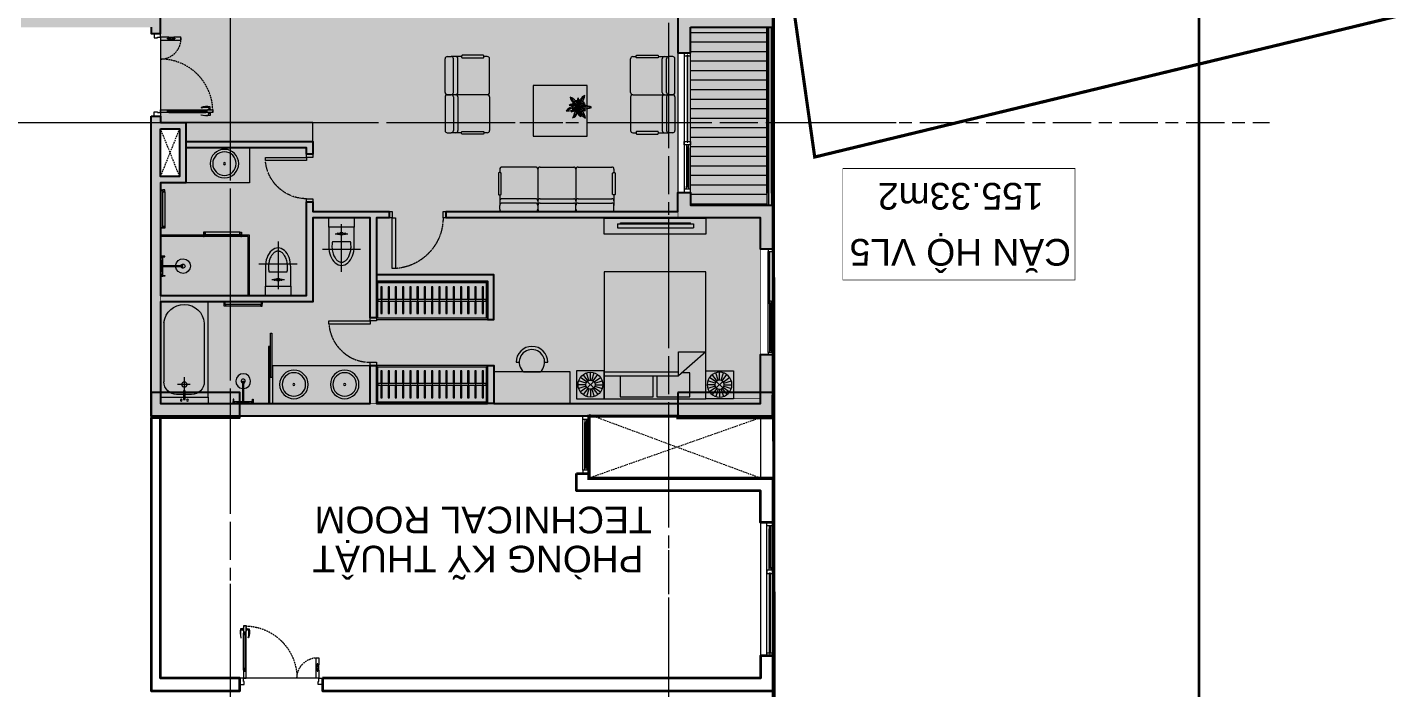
# Model space of a CAD drawing. Header units: millimetres. Extents: x -100356 to 314685, y 446 to 1273965.
# Drawn here: x 69991 to 91502, y 1116914 to 1127313 of the extents above; entities that cross this region are included whole.
import ezdxf
from ezdxf.enums import TextEntityAlignment as Align
from ezdxf.xclip import XClip

# ---------------------------------------------------------------- set-up
doc = ezdxf.new("R2010")
doc.units = ezdxf.units.MM
doc.header["$XCLIPFRAME"] = 2
for name, pattern in [('A1 - dp$0$DASHED2', [0.375, 0.25, -0.125]), ('A1 - dp$0$HIDDEN', [0.375, 0.25, -0.125]), ('CENTER', [2, 1.25, -0.25, 0.25, -0.25]), ('CENTER2', [28.575, 19.05, -3.175, 3.175, -3.175]), ('Dash', [6, 3, -3]), ('DASHED2', [0.375, 0.25, -0.125]), ('Kume - Grid Line', [10.5, 6, -1.25, 2, -1.25]), ('VL2 - tb$0$DASHED2', [0.375, 0.25, -0.125]), ('VL2 - tb$0$HIDDEN', [0.375, 0.25, -0.125]), ('VL4 - dp$0$HIDDEN', [0.375, 0.25, -0.125])]:
    doc.linetypes.add(name, pattern=pattern)
for name, color, linetype, lineweight in [('$0$TUONG 2', 2, 'Continuous', 35), ('@ color hatch', 7, 'Continuous', 13), ('A-_ANOT----_D', 7, 'Continuous', 5), ('A.Axis', 251, 'CENTER2', 13), ('A1 - dp$0$A.Door', 4, 'Continuous', 13), ('A1 - dp$0$A.HACH 250', 250, 'Continuous', 5), ('A1 - dp$0$A.Thin', 8, 'Continuous', 13), ('A1 - dp$0$CUA', 5, 'Continuous', 9), ('A1 - dp$0$FURNITURE', 8, 'Continuous', 5), ('A1 - dp$0$TUONG 2', 2, 'Continuous', 25), ('A3 - dp$0$FURNITURE', 8, 'Continuous', 5), ('A3 - dp$0$TUONG 2', 2, 'Continuous', 25), ('B1 - tb$0$A.Door', 4, 'Continuous', 13), ('B1 - tb$0$KHCUA', 3, 'Continuous', 13), ('GJ', 1, 'Continuous', 13), ('Hatch-wall', 251, 'Continuous', 5), ('KÍNH', 150, 'Continuous', 9), ('LC.HA', 250, 'Continuous', 9), ('LGI', 250, 'CENTER', 9), ('TEXT', 6, 'Continuous', 20), ('VL2 - tb$0$A.HACH 250', 250, 'Continuous', 5), ('VL2 - tb$0$CUA', 5, 'Continuous', 9), ('VL3 - tb$0$$7$FURNITURE', 8, 'Continuous', 5), ('VL4 - dp$0$A.HACH 250', 250, 'Continuous', 5), ('VL4 - dp$0$CUA', 5, 'Continuous', 9), ('VL4 - dp$0$FURNITURE', 7, 'Continuous', 5)]:
    doc.layers.add(name, color=color, linetype=linetype, lineweight=lineweight)
doc.layers.add('@area depoint', color=8, linetype='Continuous', lineweight=35, plot=False)
doc.layers.add('STR', color=7, linetype='Continuous')
doc.styles.add('B1 - tb$0$GHICHU-C', font='Font - TrueType - Arial.ttf', dxfattribs={"width": 0.7})
doc.styles.add('VnArial', font='Font - TrueType - Arial.ttf')

# ---------------------------------------------------------------- blocks, each defined once
blk = doc.blocks.new('*U188')
for points in [[(-850, 100), (-900, 100), (-900, 0), (-850, 0)], [(-50, 0), (-100, 0), (-100, -800), (-50, -800)], [(0, 100), (-50, 100), (-50, 0), (0, 0)]]:
    blk.add_lwpolyline(points, close=True)
at = {"linetype": 'VL4 - dp$0$HIDDEN'}
blk.add_arc((-50, 0), 800, 180, 270, dxfattribs=at)
blk = doc.blocks.new('*U292')
for points in [[(-700, 100), (-750, 100), (-750, 0), (-700, 0)], [(-50, 0), (-100, 0), (-100, -650), (-50, -650)], [(0, 100), (-50, 100), (-50, 0), (0, 0)]]:
    blk.add_lwpolyline(points, close=True)
at = {"linetype": 'VL2 - tb$0$HIDDEN'}
blk.add_arc((-50, 0), 650, 180, 270, dxfattribs=at)
blk = doc.blocks.new('*U213')
for points in [[(0, 100), (50, 100), (50, 0), (0, 0)], [(50, 0), (100, 0), (100, -650), (50, -650)], [(700, 100), (750, 100), (750, 0), (700, 0)]]:
    blk.add_lwpolyline(points, close=True)
at = {"linetype": 'VL2 - tb$0$HIDDEN'}
blk.add_arc((50, 0), 650, 270, 0, dxfattribs=at)
blk = doc.blocks.new('tam nam1500 plus 100')
for p, q in [((-1276, 322), (-343, 322)), ((-299, -92), (-299, 109)), ((-143, 13), (-143, 122)), ((-199, 0), (-415, 0)), ((-143, -113), (-143, -13)), ((-1268, -313), (-343, -313))]:
    blk.add_line(p, q)
for points in [[(-100, -13), (-100, -375), (-1600, -375), (-1600, 375), (-100, 375), (-100, 13)], [(-100, -13), (-100, -375), (0, -375), (0, 375), (-100, 375), (-100, 13)]]:
    blk.add_lwpolyline(points)
blk.add_lwpolyline([(-199, 13), (-61, 13), (-61, -13), (-199, -13)], close=True)
for centre, radius in [((-299, 0), 41.7), ((-54, 49), 14.5), ((-54, -49), 14.5)]:
    blk.add_circle(centre, radius)
for centre, radius, start, end in [((-1241, 5), 319, 96.2649, 265.2417), ((-343, 122), 200, 0, 90), ((-343, -113), 200, 270, 0)]:
    blk.add_arc(centre, radius, start, end)
blk = doc.blocks.new('A1 - dp$0$A$C588A0D6B')
for p, q in [((-122, -38), (123, -38)), ((-122, -59), (-122, -38)), ((123, -59), (-122, -59)), ((-11, -64), (-11, -211)), ((9, -211), (-11, -211)), ((9, -220), (-11, -220)), ((-11, -220), (-11, -507)), ((9, -65), (9, -211)), ((9, -220), (9, -507)), ((123, -38), (123, -59)), ((9, -507), (-11, -507))]:
    blk.add_line(p, q)
for points in [[(-178, -37), (-208, -37), (-208, -82), (-178, -82)], [(-208, -37), (-197, -37), (-197, -129), (-208, -129)], [(179, -37), (208, -37), (208, -82), (179, -82)], [(208, -37), (198, -37), (198, -129), (208, -129)]]:
    blk.add_lwpolyline(points, close=True)
blk.add_lwpolyline([(-11, -82), (-171, -82), (-171, -38), (172, -38), (172, -82), (9, -82)])
for centre, radius, start, end in [((0, 431), 505, 255.9943, 268.6524), ((0, 0), 65.5, 243.6552, 296.3448), ((-8, -215), 5.39, 127.2582, 232.7418), ((0, 431), 505, 271.0236, 284.0057), ((6, -215), 5.39, 307.2582, 52.7418), ((-1, -507), 155, 93.8501, 86.1499), ((-1, -507), 43, 104.0595, 75.9405)]:
    blk.add_arc(centre, radius, start, end)
blk = doc.blocks.new('A1 - dp$0$A$C487079A1')
for points in [[(34, 589), (34, 600), (0, 600), (0, 589)], [(68, 578), (68, 600), (34, 600), (34, 578)], [(34, 0), (34, 11), (0, 11), (0, 0)], [(68, 22), (68, 0), (34, 0), (34, 22)]]:
    blk.add_lwpolyline(points, close=True)
blk.add_lwpolyline([(34, 147), (34, 27), (67, 27), (67, 573), (34, 573), (34, 147)])
blk = doc.blocks.new('*U415')
for points in [[(0, 600), (0, 0), (1750, 0), (1750, 600)], [(1730, 580), (1730, 20), (20, 20), (20, 580)]]:
    blk.add_lwpolyline(points, close=True)
at = {"ltscale": 6}
for points in [[(91, 313), (91, 515), (69, 515), (69, 313)], [(205, 313), (205, 515), (183, 515), (183, 313)], [(319, 313), (319, 515), (297, 515), (297, 313)], [(433, 313), (433, 515), (411, 515), (411, 313)], [(547, 313), (547, 515), (525, 515), (525, 313)], [(661, 313), (661, 515), (639, 515), (639, 313)], [(775, 313), (775, 515), (753, 515), (753, 313)], [(889, 313), (889, 515), (867, 515), (867, 313)], [(1003, 313), (1003, 515), (981, 515), (981, 313)], [(1117, 313), (1117, 515), (1095, 515), (1095, 313)], [(1231, 313), (1231, 515), (1209, 515), (1209, 313)], [(1345, 313), (1345, 515), (1323, 515), (1323, 313)], [(1459, 313), (1459, 515), (1437, 515), (1437, 313)], [(1573, 313), (1573, 515), (1551, 515), (1551, 313)], [(1687, 313), (1687, 515), (1665, 515), (1665, 313)], [(69, 287), (69, 92), (91, 92), (91, 287)], [(183, 287), (183, 92), (205, 92), (205, 287)], [(297, 287), (297, 92), (319, 92), (319, 287)], [(411, 287), (411, 92), (433, 92), (433, 287)], [(525, 287), (525, 92), (547, 92), (547, 287)], [(639, 287), (639, 92), (661, 92), (661, 287)], [(753, 287), (753, 92), (775, 92), (775, 287)], [(867, 287), (867, 92), (889, 92), (889, 287)], [(981, 287), (981, 92), (1003, 92), (1003, 287)], [(1095, 287), (1095, 92), (1117, 92), (1117, 287)], [(1209, 287), (1209, 92), (1231, 92), (1231, 287)], [(1323, 287), (1323, 92), (1345, 92), (1345, 287)], [(1437, 287), (1437, 92), (1459, 92), (1459, 287)], [(1551, 287), (1551, 92), (1573, 92), (1573, 287)], [(1665, 287), (1665, 92), (1687, 92), (1687, 287)]]:
    blk.add_lwpolyline(points, dxfattribs=at)
for points in [[(1730, 287), (1730, 313), (20, 313), (20, 287)], [(83, 319), (78, 319), (78, 280), (83, 280)], [(197, 319), (192, 319), (192, 280), (197, 280)], [(311, 319), (306, 319), (306, 280), (311, 280)], [(425, 319), (420, 319), (420, 280), (425, 280)], [(539, 319), (534, 319), (534, 280), (539, 280)], [(653, 319), (648, 319), (648, 280), (653, 280)], [(767, 319), (762, 319), (762, 280), (767, 280)], [(881, 319), (876, 319), (876, 280), (881, 280)], [(995, 319), (990, 319), (990, 280), (995, 280)], [(1109, 319), (1104, 319), (1104, 280), (1109, 280)], [(1223, 319), (1218, 319), (1218, 280), (1223, 280)], [(1337, 319), (1332, 319), (1332, 280), (1337, 280)], [(1451, 319), (1446, 319), (1446, 280), (1451, 280)], [(1565, 319), (1560, 319), (1560, 280), (1565, 280)], [(1679, 319), (1674, 319), (1674, 280), (1679, 280)]]:
    blk.add_lwpolyline(points, close=True, dxfattribs=at)
blk = doc.blocks.new('VL4 - dp$0$Bed 1600')
at = {"linetype": 'Continuous'}
for p, q in [((2, -80), (2, 0)), ((2, 0), (66, 0)), ((66, 0), (66, -80)), ((12, -1.2), (32.8, -1.2)), ((12, -14.4), (12, -1.2)), ((32.8, -1.2), (32.8, -14.4)), ((35.2, -1.2), (56, -1.2)), ((35.2, -14.4), (35.2, -1.2)), ((56, -1.2), (56, -16.4)), ((2, -14.4), (48.8, -14.4)), ((48.8, -16.8), (2, -16.8)), ((66, -29.6), (48.8, -14.4)), ((48.8, -14.4), (48.8, -29.6)), ((56, -16.4), (50.8, -16.4)), ((48.8, -29.6), (66, -29.6)), ((66, -80), (2, -80))]:
    blk.add_line(p, q, dxfattribs=at)
blk = doc.blocks.new('VL4 - dp$0$tab')
for p, q in [((439, 0), (0, 0)), ((0, 0), (0, -439)), ((439, -439), (439, 0)), ((148, -200), (32, -162)), ((158, -179), (60, -108)), ((174, -163), (103, -65)), ((195, -153), (157, -37)), ((166, -171), (269, -274)), ((269, -171), (166, -274)), ((217, -149), (217, -27)), ((240, -153), (278, -37)), ((260, -163), (332, -65)), ((277, -179), (375, -108)), ((287, -200), (403, -162)), ((144, -222), (22, -222)), ((148, -245), (32, -283)), ((158, -265), (60, -337)), ((174, -282), (103, -380)), ((195, -292), (157, -408)), ((217, -296), (217, -418)), ((217, -296), (217, -418)), ((240, -292), (278, -408)), ((260, -282), (332, -380)), ((277, -265), (375, -337)), ((287, -245), (403, -283)), ((291, -222), (412, -222)), ((0, -439), (439, -439))]:
    blk.add_line(p, q)
for radius in [195, 73.2]:
    blk.add_circle((217, -222), radius)
blk = doc.blocks.new('VL4 - dp$0$A$C6FE626A3')
for p, q in [((-90, 606), (-150, 606)), ((-150, -594), (-150, 606)), ((-90, -594), (-90, 606)), ((-90, 557), (-70, 557)), ((-70, -545), (-70, 557)), ((-90, -594), (-150, -594)), ((-90, -545), (-70, -545))]:
    blk.add_line(p, q)
blk = doc.blocks.new('A1 - dp$0$A$C6E1257E0')
at = {"linetype": 'Continuous'}
blk.add_lwpolyline([(30.5, 0), (64.5, 0), (64.5, 8.5), (30.5, 8.5)], close=True, dxfattribs=at)
blk.add_lwpolyline([(39, 8.5), (39, 42.5, -0.13275358), (166.5, 34), (166.5, 29.75, 0.11521641), (56, 34), (56, 8.5)], format="xyb", dxfattribs=at)
blk = doc.blocks.new('A1 - dp$0$cua vao can ho')
at = {"layer": 'A1 - dp$0$A.HACH 250', "linetype": 'A1 - dp$0$DASHED2', "ltscale": 100}
for centre, radius, start, end in [((-78, 0), 822, 88.4513, 180), ((-1222, 0), 322, 0, 93.9546)]:
    blk.add_arc(centre, radius, start, end, dxfattribs=at)
at = {"layer": 'A1 - dp$0$CUA'}
for p, q in [((-100, 128), (-100, 711)), ((-56, 128), (-56, 711)), ((-1244, 128), (-1244, 210)), ((-1200, 128), (-1200, 210))]:
    blk.add_line(p, q, dxfattribs=at)
for points in [[(-56, 822), (-56, 804), (-56, 711), (-72, 711), (-73, 726), (-83, 726), (-83, 711), (-100, 711), (-100, 822)], [(-73, 726), (-71, 676), (-64, 676), (-64, 161), (-71, 161), (-73, 111), (-83, 111), (-83, 128), (-84, 161), (-92, 161), (-92, 676), (-84, 676), (-83, 726)], [(-1244, 321), (-1244, 304), (-1244, 210), (-1228, 210), (-1227, 226), (-1217, 226), (-1217, 210), (-1200, 210), (-1200, 321)], [(-1227, 226), (-1229, 176), (-1236, 176), (-1236, 161), (-1229, 161), (-1227, 111), (-1217, 111), (-1217, 128), (-1216, 161), (-1208, 161), (-1208, 176), (-1216, 176), (-1217, 226)], [(-1233, -50), (-1244, -50), (-1244, 0), (-1300, 0), (-1300, -100), (-1275, -100), (-1233, -100)], [(-1217, 128), (-1217, 111), (-1227, 111), (-1228, 128), (-1244, 128), (-1244, 1), (-1244, 0), (-1200, 0), (-1200, 11), (-1200, 128)], [(-83, 128), (-83, 111), (-73, 111), (-72, 128), (-56, 128), (-56, 1), (-56, 0), (-100, 0), (-100, 11), (-100, 128)], [(-67, -50), (-56, -50), (-56, 0), (0, 0), (0, -100), (-25, -100), (-67, -100)]]:
    blk.add_lwpolyline(points, close=True, dxfattribs=at)
blk.add_lwpolyline([(-1244, 0), (-56, 0)], dxfattribs=at)
at = {"layer": 'A1 - dp$0$CUA', "yscale": 1.111111111007631, "zscale": 1.111111111007631}
for p, xscale, rotation in [((-100, 822), -1.111111111007631, 89.99998306033208), ((-56, 822), 1.111111111007631, 269.9999830603322)]:
    blk.add_blockref('A1 - dp$0$A$C6E1257E0', p, dxfattribs=dict(at, xscale=xscale, rotation=rotation))
blk = doc.blocks.new('*U416')
at = {"layer": 'A3 - dp$0$FURNITURE'}
for p, q in [((0, 100), (2610, 100)), ((0, 75), (2610, 75)), ((0, 25), (2610, 25)), ((0, 0), (2610, 0))]:
    blk.add_line(p, q, dxfattribs=at)
blk = doc.blocks.new('*U113')
for p, q in [((50, 0), (1166, 0)), ((100, 0), (100, -30)), ((1116, 0), (1116, -30)), ((1166, 0), (1166, -30)), ((50, -30), (1166, -30)), ((1116, -35), (1116, -65)), ((1116, -35), (2233, -35)), ((1116, -65), (2233, -65)), ((1166, -35), (1166, -65)), ((2183, -35), (2183, -65))]:
    blk.add_line(p, q)
at = {"color": 8}
for p, q in [((100, -15), (1116, -15)), ((1166, -50), (2183, -50))]:
    blk.add_line(p, q, dxfattribs=at)
for points in [[(0, 0), (50, 0), (50, -110), (0, -110)], [(2233, 0), (2283, 0), (2283, -110), (2233, -110)]]:
    blk.add_lwpolyline(points, close=True)
for points in [[(2233, 0), (50, 0)], [(2233, -110), (50, -110)]]:
    blk.add_lwpolyline(points)
at = {"layer": 'B1 - tb$0$KHCUA', "style": 'B1 - tb$0$GHICHU-C', "flags": 1}
for tag, p in [('KICH_THUOC', (450, -300)), ('TEN_CUA', (450, -184)), ('QUI_CACH', (450, -421))]:
    blk.add_attdef(tag, text='', height=50, dxfattribs=at).set_placement(p, align=Align.MIDDLE)
blk = doc.blocks.new('A1 - dp$0$A$C4168242D')
for points in [[(300, 750), (300, 0)], [(0, 400), (600, 400)], [(100, 350), (100, 50), (500, 50), (500, 350)], [(157, 276), (443, 276)], [(400, 150), (200, 150)]]:
    blk.add_lwpolyline(points)
for centre, radius in [((250, 150), 15), ((300, 150), 25), ((350, 150), 15)]:
    blk.add_circle(centre, radius)
blk.add_ellipse((300, 350), major_axis=(0, 300), ratio=0.666667, start_param=4.712389, end_param=7.853982)
blk.add_open_spline([(443, 276), (444, 283), (446, 291), (449, 313), (450, 328), (450, 356), (450, 370), (447, 399), (445, 413), (440, 440), (437, 453), (428, 478), (424, 490), (413, 512), (408, 522), (396, 540), (391, 547), (380, 560), (374, 566), (363, 576), (357, 580), (346, 588), (340, 591), (328, 595), (323, 597), (311, 599), (306, 600), (295, 600), (289, 600), (278, 597), (273, 596), (261, 591), (255, 588), (244, 581), (238, 577), (226, 567), (221, 561), (210, 548), (204, 541), (194, 525), (189, 517), (180, 499), (176, 489), (169, 469), (165, 459), (160, 437), (157, 426), (153, 404), (152, 392), (150, 369), (150, 357), (150, 333), (151, 321), (153, 298), (155, 287), (157, 276)], degree=3, knots=[4.428595, 4.428595, 4.428595, 4.428595, 4.521718, 4.521718, 4.681946, 4.681946, 4.842175, 4.842175, 5.002403, 5.002403, 5.162632, 5.162632, 5.32286, 5.32286, 5.483089, 5.483089, 5.615862, 5.615862, 5.748636, 5.748636, 5.88141, 5.88141, 6.014184, 6.014184, 6.146958, 6.146958, 6.279732, 6.279732, 6.412506, 6.412506, 6.545279, 6.545279, 6.678053, 6.678053, 6.810827, 6.810827, 6.943601, 6.943601, 7.076375, 7.076375, 7.209149, 7.209149, 7.341922, 7.341922, 7.474696, 7.474696, 7.60747, 7.60747, 7.740244, 7.740244, 7.873018, 7.873018, 8.005792, 8.005792, 8.137776, 8.137776, 8.137776, 8.137776])
blk = doc.blocks.new('A1 - dp$0$A$C722D3D91')
at = {"ltscale": 0.07}
for radius in [225, 185, 17]:
    blk.add_circle((0, 0), radius, dxfattribs=at)
blk = doc.blocks.new('*U302')
at = {"layer": 'A3 - dp$0$FURNITURE'}
for p, q in [((0, 100), (2800, 100)), ((0, 75), (2800, 75)), ((0, 25), (2800, 25)), ((0, 0), (2800, 0))]:
    blk.add_line(p, q, dxfattribs=at)
blk = doc.blocks.new('*U242')
at = {"layer": 'A1 - dp$0$A.Door', "ltscale": 0.5}
for p, q in [((1400, 65), (2000, 65)), ((1400, 35), (2000, 35))]:
    blk.add_line(p, q, dxfattribs=at)
for points in [[(-100, 0), (2100, 0), (2100, 100), (-100, 100)], [(2050, 100), (2050, 0), (2100, 0), (2100, 100)]]:
    blk.add_lwpolyline(points, close=True, dxfattribs=at)
for points in [[(-50, 55), (-50, 100), (-100, 100), (-100, 0), (-50, 0), (-50, 45), (-60, 45), (-60, 55), (-50, 55)], [(1300, 55), (1300, 100), (1350, 100), (1350, 0), (1300, 0), (1300, 45), (1310, 45), (1310, 55), (1300, 55)], [(1400, 55), (1400, 65), (1350, 65), (1350, 35), (1400, 35), (1400, 45), (1390, 45), (1390, 55), (1400, 55)], [(2000, 55), (2000, 65), (2050, 65), (2050, 35), (2000, 35), (2000, 45), (2010, 45), (2010, 55), (2000, 55)]]:
    blk.add_lwpolyline(points, dxfattribs=at)
at = {"layer": 'A1 - dp$0$A.HACH 250', "ltscale": 0.5}
for points in [[(-60, 45), (1310, 45), (1310, 55), (-60, 55)], [(1390, 45), (2010, 45), (2010, 55), (1390, 55)]]:
    blk.add_lwpolyline(points, close=True, dxfattribs=at)
blk = doc.blocks.new('VL2 - tb$0$A$C722D3D91')
at = {"ltscale": 0.07}
for radius in [225, 185, 17]:
    blk.add_circle((0, 0), radius, dxfattribs=at)
blk = doc.blocks.new('VL4 - dp$0$CT3 MBT 11-31$0$ghe bar')
for p, q in [((-250, -250), (-200, -250)), ((-132, -400), (132, -400)), ((200, -250), (250, -250))]:
    blk.add_line(p, q)
for radius, start, end in [(250, 0, 180), (200, 311.4096, 228.5904)]:
    blk.add_arc((0, -250), radius, start, end)
blk = doc.blocks.new('VL5 - revised')
at = {"layer": '@ color hatch', "ltscale": 0.5}
h = blk.add_hatch(color=191, dxfattribs=at)
h.dxf.hatch_style = 1
h.paths.add_polyline_path([(250, 9600), (3050, 9600), (3050, 8300), (3350, 8300), (3350, 9600), (6350, 9600), (6350, 9200), (7050, 9200), (7050, 9600), (7700, 9600), (7700, 9500), (9200, 9500), (9200, 9600), (10400, 9600), (10400, 696), (10400, 696), (10400, -3000), (11700, -3000), (11700, -5850), (10399, -5850), (10399, -5925), (2250, -5925), (2250, -2450), (2650, -2450), (2650, -1500), (2250, -1500), (2250, 150), (1150, 150), (1150, 550), (250, 550), (250, 2246), (250, 2246)])
h.paths.add_polyline_path([(10600, 300), (11500, 300), (11500, 4900), (10600, 4900)], flags=17)
h.paths.add_polyline_path([(10600, 0), (11900, 0), (11900, -2800), (10600, -2800)])
at = {"layer": 'Hatch-wall', "ltscale": 0.5}
h = blk.add_hatch(color=256, dxfattribs=at)
h.dxf.hatch_style = 1
h.paths.add_polyline_path([(2250, 346), (2250, 346), (1950, 346), (1950, 2246), (1750, 2246), (1750, 2146), (1850, 2146), (1850, 150), (250, 150), (250, 2146), (1000, 2146), (1000, 2246), (850, 2246), (250, 2246), (250, 2846), (250, 2846), (250, 5400), (3350, 5400), (3350, 5500), (3350, 5600), (3250, 5600), (3250, 5500), (250, 5500), (250, 9600), (750, 9600), (750, 9800), (50, 9800), (50, 0), (2100, 0), (2100, -100), (2250, -100), (2250, 346)])
h = blk.add_hatch(color=256, dxfattribs=at)
h.dxf.hatch_style = 1
h.paths.add_polyline_path([(10600, 0), (11900, 0), (11900, 300), (10400, 300), (10400, -400), (10600, -400)])
h = blk.add_hatch(color=256, dxfattribs=at)
h.dxf.hatch_style = 1
h.paths.add_polyline_path([(11900, -5155), (11700, -5155), (11700, -5925), (7500, -5925), (7500, -5325), (7400, -5325), (7400, -5325), (7400, -5325), (7400, -5926), (5650, -5925), (5650, -5925), (5650, -5325), (5550, -5325), (5550, -5925), (5550, -5925), (2250, -5925), (2250, -4325), (4650, -4325), (4650, -3000), (5550, -3000), (5550, -4575), (5650, -4575), (5650, -3000), (5850, -3000), (5850, -2900), (5750, -2900), (5750, -2900), (4650, -2900), (4650, -2750), (4550, -2750), (4550, -2900), (4550, -2900), (4550, -4225), (2250, -4225), (2250, -3275), (2250, -2450), (2650, -2450), (2650, -1900), (4550, -1900), (4550, -2000), (4650, -2000), (4650, -1800), (2650, -1800), (2650, -1500), (2250, -1500), (2250, -1400), (2100, -1400), (2100, -6125), (11900, -6125)])
h.paths.add_polyline_path([(2550, -1600), (2550, -2350), (2250, -2350), (2250, -1600)], flags=16)
h = blk.add_hatch(color=256, dxfattribs=at)
h.dxf.hatch_style = 1
h.paths.add_polyline_path([(11900, -2800), (10600, -2800), (10600, -2600), (10400, -2600), (10400, -2900), (7548, -2900), (6750, -2900), (6750, -3000), (11700, -3000), (11700, -3495), (11900, -3495)])
h = blk.add_hatch(color=256, dxfattribs=at)
h.dxf.hatch_style = 1
h.paths.add_polyline_path([(7400, -4600), (7500, -4600), (7500, -3900), (5650, -3900), (5650, -4000), (7400, -4000)])
at = {"layer": 'VL4 - dp$0$A.HACH 250'}
h = blk.add_hatch(dxfattribs=at)
h.set_pattern_fill('_USER', color=256, scale=150, angle=180, pattern_type=0)
h.set_pattern_definition([(180, (-50399.06, -318316.2), (-2e-14, -150), [])])
h.paths.add_polyline_path([(11800, 0), (10600, 0), (10600, -2800), (11700, -2800), (11700, -2800), (11800, -2800)])
at = {"layer": '@ color hatch', "color": 250, "ltscale": 10, "const_width": 10}
blk.add_lwpolyline([(10400, 696), (10400, -3000), (11700, -3000), (11700, -5850), (10399, -5850), (10399, -5925), (2250, -5925), (2250, -2450), (2650, -2450), (2650, -1500), (2250, -1500), (2250, -1500), (2250, 150)], dxfattribs=at)
at = {"layer": '@ color hatch', "color": 250, "linetype": 'Dash', "ltscale": 10, "const_width": 10, "elevation": 0}
blk.add_lwpolyline([(10600, 0), (11900, 0), (11900, -2800), (10600, -2800)], close=True, dxfattribs=at)
at = {"layer": 'A1 - dp$0$CUA'}
blk.add_line((10400, -400), (10400, -2600), dxfattribs=at)
at = {"layer": 'A1 - dp$0$CUA', "elevation": 0}
blk.add_lwpolyline([(4000, -4817), (4000, -5517), (3980, -5517), (3980, -4817)], close=True, dxfattribs=at)
at = {"layer": 'A1 - dp$0$CUA'}
blk.add_lwpolyline([(3950, -5025), (3950, -5925), (3970, -5925), (3970, -5025)], close=True, dxfattribs=at)
at = {"layer": 'A1 - dp$0$FURNITURE'}
blk.add_lwpolyline([(4900, -3150), (4900, -3000), (5300, -3000), (5300, -3150)], close=True, dxfattribs=at)
at = {"layer": 'A1 - dp$0$TUONG 2', "ltscale": 0.5}
for points in [[(2100, 0), (2100, -100), (2250, -100), (2250, 346)], [(10600, 0), (11900, 0), (11900, 300), (10400, 300), (10400, -400), (10600, -400), (10600, 0)], [(2250, -1500), (2650, -1500), (2650, -1800), (4650, -1800), (4650, -2000), (4550, -2000), (4550, -1900), (2650, -1900), (2650, -2450), (2250, -2450)], [(2250, -1600), (2550, -1600), (2550, -2350), (2250, -2350)]]:
    blk.add_lwpolyline(points, dxfattribs=at)
for points in [[(2100, -1400), (2250, -1400), (2250, -1500), (2650, -1500), (2650, -1825), (2650, -1825), (2650, -2450), (2250, -2450), (2250, -3275), (2250, -3275), (2250, -4225), (4550, -4225), (4550, -2900), (4550, -2900), (4550, -2750), (4650, -2750), (4650, -2900), (5650, -2900), (5650, -2900), (5850, -2900), (5850, -3000), (5650, -3000), (5650, -4575), (5550, -4575), (5550, -3000), (4650, -3000), (4650, -4325), (2250, -4325), (2250, -5925), (5550, -5925), (5550, -5925), (5550, -5925), (5550, -5325), (5650, -5325), (5650, -5325), (5650, -5325), (5650, -5925), (7400, -5925), (7400, -5325), (7400, -5325), (7450, -5325), (7450, -5325), (7500, -5325), (7500, -5325), (7500, -5925), (11700, -5925), (11700, -5155), (11900, -5155), (11900, -6125), (2100, -6125)], [(7400, -4600), (7500, -4600), (7500, -3900), (5650, -3900), (5650, -4000), (7400, -4000)], [(7400, -5325), (7500, -5325), (7500, -5925), (7400, -5925)]]:
    blk.add_lwpolyline(points, close=True, dxfattribs=at)
at = {"layer": 'A1 - dp$0$TUONG 2', "ltscale": 0.5, "elevation": 0}
blk.add_lwpolyline([(2250, -1600), (2550, -1600), (2550, -2350), (2250, -2350)], close=True, dxfattribs=at)
at = {"layer": 'A1 - dp$0$TUONG 2'}
blk.add_lwpolyline([(11900, -3495), (11700, -3495), (11700, -3000), (6750, -3000), (6750, -2900), (7548, -2900), (7548, -2900), (10400, -2900), (10400, -2600), (10600, -2600), (10600, -2800), (11900, -2800), (11900, -3495), (11900, -3495)], dxfattribs=at)
at = {"layer": 'KÍNH'}
for points in [[(3650, -4225), (3650, -3275), (2250, -3275)], [(3630, -4225), (3630, -3295), (2250, -3295)]]:
    blk.add_lwpolyline(points, dxfattribs=at)
at = {"layer": 'VL2 - tb$0$A.HACH 250', "linetype": 'VL2 - tb$0$DASHED2', "ltscale": 100, "elevation": 0}
for points in [[(2550, -2350), (2250, -1600)], [(2250, -2350), (2550, -1600)]]:
    blk.add_lwpolyline(points, dxfattribs=at)
at = {"layer": 'VL3 - tb$0$$7$FURNITURE'}
for p, q in [((6732, -1026), (6732, -496)), ((6767, -461), (6828, -461)), ((6993, -461), (6828, -461)), ((6863, -1026), (6863, -496)), ((6933, -1026), (6933, -496)), ((7397, -461), (7343, -461)), ((7432, -1026), (7432, -496)), ((9653, -1026), (9653, -496)), ((9688, -461), (9742, -461)), ((10092, -461), (10257, -461)), ((10152, -1026), (10152, -496)), ((10222, -1026), (10222, -496)), ((10318, -461), (10257, -461)), ((10353, -1026), (10353, -496)), ((7397, -1061), (6767, -1061)), ((6767, -1061), (6828, -1061)), ((7397, -1061), (6828, -1061)), ((9688, -1061), (10318, -1061)), ((9688, -1061), (10257, -1061)), ((10318, -1061), (10257, -1061)), ((6732, -1096), (6732, -1626)), ((6863, -1096), (6863, -1626)), ((6933, -1096), (6933, -1626)), ((7432, -1096), (7432, -1626)), ((9653, -1096), (9653, -1626)), ((10152, -1096), (10152, -1626)), ((10222, -1096), (10222, -1626)), ((10353, -1096), (10353, -1626)), ((6767, -1661), (6828, -1661)), ((6993, -1661), (6828, -1661)), ((7397, -1661), (7343, -1661)), ((9688, -1661), (9742, -1661)), ((10092, -1661), (10257, -1661)), ((10318, -1661), (10257, -1661)), ((7593, -2235), (7593, -2289)), ((8158, -2200), (7628, -2200)), ((8193, -2235), (8193, -2865)), ((8228, -2200), (8758, -2200)), ((8793, -2235), (8793, -2804)), ((8828, -2200), (9358, -2200)), ((9393, -2235), (9393, -2289)), ((7593, -2639), (7593, -2804)), ((8158, -2699), (7628, -2699)), ((8158, -2769), (7628, -2769)), ((8228, -2699), (8758, -2699)), ((8228, -2769), (8758, -2769)), ((8828, -2699), (9358, -2699)), ((8828, -2769), (9358, -2769)), ((9393, -2639), (9393, -2804)), ((7593, -2865), (7593, -2804)), ((8158, -2900), (7628, -2900)), ((8758, -2900), (8228, -2900)), ((8793, -2865), (8793, -2804)), ((8828, -2900), (9358, -2900)), ((9393, -2865), (9393, -2804))]:
    blk.add_line(p, q, dxfattribs=at)
for points in [[(7330, -439), (7006, -439, 0.414214), (6993, -452), (6993, -470, 0.414214), (7006, -483), (7330, -483, 0.414214), (7343, -470), (7343, -452, 0.414214)], [(9755, -439), (10079, -439, -0.414214), (10092, -452), (10092, -470, -0.414214), (10079, -483), (9755, -483, -0.414214), (9742, -470), (9742, -452, -0.414214)], [(7330, -1683), (7006, -1683, -0.414214), (6993, -1670), (6993, -1652, -0.414214), (7006, -1639), (7330, -1639, -0.414214), (7343, -1652), (7343, -1670, -0.414214)], [(9755, -1683), (10079, -1683, 0.414214), (10092, -1670), (10092, -1652, 0.414214), (10079, -1639), (9755, -1639, 0.414214), (9742, -1652), (9742, -1670, 0.414214)], [(7571, -2302), (7571, -2626, 0.414214), (7584, -2639), (7601, -2639, 0.414214), (7614, -2626), (7614, -2302, 0.414214), (7601, -2289), (7584, -2289, 0.414214)], [(9414, -2302), (9414, -2626, -0.414214), (9401, -2639), (9384, -2639, -0.414214), (9371, -2626), (9371, -2302, -0.414214), (9384, -2289), (9401, -2289, -0.414214)]]:
    blk.add_lwpolyline(points, format="xyb", close=True, dxfattribs=at)
for points in [[(8118, -914), (8118, -1714), (8968, -1714), (8968, -914)], [(9239, -3007), (10839, -3007), (10839, -3257), (9239, -3257)], [(4300, -4075), (4300, -4225), (3900, -4225), (3900, -4075)], [(4020, -5325), (5550, -5325), (5550, -5925), (4020, -5925)], [(8700, -5925), (8700, -5425), (7500, -5425), (7500, -5925)]]:
    blk.add_lwpolyline(points, close=True, dxfattribs=at)
at = {"layer": 'VL3 - tb$0$$7$FURNITURE', "elevation": 0}
blk.add_lwpolyline([(3445, -2450), (2650, -2450), (2650, -1900), (3650, -1900), (3650, -2450), (3445, -2450)], dxfattribs=at)
at = {"layer": 'VL3 - tb$0$$7$FURNITURE'}
blk.add_circle((8836, -1244), 101, dxfattribs=at)
for centre, radius, start, end in [((6767, -496), 35, 90, 180), ((6828, -496), 35, 360, 90), ((6898, -496), 35, 360, 90), ((7397, -496), 35, 360, 90), ((9688, -496), 35, 90, 180), ((10187, -496), 35, 90, 180), ((10257, -496), 35, 90, 180), ((10318, -496), 35, 0, 90), ((6767, -1026), 35, 180, 270), ((6767, -1096), 35, 90, 180), ((6828, -1026), 35, 270, 360), ((6828, -1096), 35, 360, 90), ((6898, -1026), 35, 270, 360), ((6898, -1096), 35, 360, 90), ((7397, -1026), 35, 270, 360), ((7397, -1096), 35, 360, 90), ((9024, -1248), 197, 118.0484, 174.6491), ((8649, -1032), 286, 309.15, 351.389), ((9688, -1026), 35, 180, 270), ((9688, -1096), 35, 90, 180), ((10187, -1026), 35, 180, 270), ((10187, -1096), 35, 90, 180), ((10257, -1026), 35, 180, 270), ((10257, -1096), 35, 90, 180), ((10318, -1026), 35, 270, 0), ((10318, -1096), 35, 0, 90), ((8790, -1430), 188, 76.3602, 142.9474), ((8899, -1748), 502, 98.0959, 120.7226), ((8744, -1285), 78.4, 64.5276, 138.0163), ((8748, -1376), 156, 65.9893, 112.8399), ((8712, -1585), 354, 75.0604, 94.0737), ((8632, -1299), 209, 14.1284, 70.1468), ((8887, -1062), 188, 192.2423, 251.7321), ((9290, -687), 719, 215.4463, 230.7381), ((8701, -1183), 148, 276.5073, 332.3609), ((8850, -1402), 151, 98.5552, 151.3289), ((8561, -983), 380, 294.7599, 314.6473), ((8689, -1291), 145, 289.4342, 17.4357), ((9167, -1524), 433, 141.5416, 167.1763), ((8521, -1205), 314, 316.1483, 350.3711), ((8957, -1169), 142, 156.7315, 197.3971), ((8679, -1183), 163, 2.4373, 25.2956), ((10107, -1118), 1281, 179.91, 184.502), ((9024, -1248), 197, 184.4072, 246.4431), ((9294, -1397), 485, 138.5744, 162.3842), ((9243, -1108), 435, 199.6318, 226.9416), ((8708, -913), 361, 290.5138, 306.0242), ((8929, -1449), 216, 60.2411, 115.809), ((8669, -1483), 282, 11.2486, 53.9898), ((8942, -1063), 220, 240.7697, 241.9367), ((8915, -1972), 719, 80.24, 96.1148), ((8828, -1391), 134, 31.9055, 85.1859), ((8857, -1340), 86.5, 11.4267, 100.9877), ((8910, -1265), 62.6, 79.1166, 128.9556), ((8862, -1190), 60.6, 312.8373, 346.9786), ((8942, -1063), 220, 264.3326, 295.2804), ((8649, -1032), 286, 268.2221, 287.8583), ((8888, -1347), 61.8, 167.3557, 254.3532), ((8962, -1315), 128, 171.6389, 225.6255), ((9749, -1045), 947, 196.3355, 202.415), ((8755, -1718), 437, 64.6853, 72.4501), ((6767, -1626), 35, 180, 270), ((6828, -1626), 35, 270, 360), ((6898, -1626), 35, 270, 360), ((7397, -1626), 35, 270, 360), ((9688, -1626), 35, 180, 270), ((10187, -1626), 35, 180, 270), ((10257, -1626), 35, 180, 270), ((10318, -1626), 35, 270, 0), ((7628, -2235), 35, 90, 180), ((8158, -2235), 35, 360, 90), ((8228, -2235), 35, 90, 180), ((8758, -2235), 35, 360, 90), ((8828, -2235), 35, 90, 180), ((9358, -2235), 35, 360, 90), ((7628, -2734), 35, 90, 180), ((7628, -2804), 35, 90, 180), ((8158, -2734), 35, 360, 90), ((8158, -2804), 35, 360, 90), ((8228, -2734), 35, 90, 180), ((8228, -2804), 35, 90, 180), ((8758, -2734), 35, 360, 90), ((8758, -2804), 35, 360, 90), ((8828, -2734), 35, 90, 180), ((8828, -2804), 35, 90, 180), ((9358, -2734), 35, 360, 90), ((9358, -2804), 35, 360, 90), ((7628, -2865), 35, 180, 270), ((8158, -2865), 35, 270, 360), ((8228, -2865), 35, 180, 270), ((8758, -2865), 35, 270, 360), ((8828, -2865), 35, 180, 270), ((9358, -2865), 35, 270, 360)]:
    blk.add_arc(centre, radius, start, end, dxfattribs=at)
at = {"layer": 'VL4 - dp$0$FURNITURE'}
blk.add_lwpolyline([(4650, -1500), (2650, -1500), (2650, -1800), (4650, -1800)], close=True, dxfattribs=at)
at = {"layer": 'A1 - dp$0$FURNITURE', "rotation": 180}
blk.add_blockref('A1 - dp$0$A$C4168242D', (5400, -3100), dxfattribs=at)
at = {"layer": 'A1 - dp$0$TUONG 2', "rotation": 270}
blk.add_blockref('A1 - dp$0$cua vao can ho', (2250, -1400), dxfattribs=at)
at = {"layer": 'A1 - dp$0$TUONG 2', "extrusion": (0, 0, -1), "xscale": -1, "zscale": -1, "rotation": 90}
blk.add_blockref('*U242', (-10500, -500), dxfattribs=at)
at = {"layer": 'A3 - dp$0$TUONG 2', "extrusion": (0, 0, -1), "zscale": -1.000000000000001, "rotation": 90}
blk.add_blockref('*U416', (-11800, -2610), dxfattribs=at)
at = {"layer": 'A3 - dp$0$TUONG 2', "extrusion": (0, 0, -1), "xscale": -1, "zscale": -1, "rotation": 90}
blk.add_blockref('*U302', (-11800, 0, 0), dxfattribs=at)
at = {"layer": 'B1 - tb$0$A.Door', "extrusion": (0, 0, -1), "xscale": 0.727272726542855, "yscale": 0.727272726542855, "zscale": -0.727272726542855, "rotation": 270}
blk.add_blockref('*U113', (-11820, -3495), dxfattribs=at)
at = {"layer": 'KÍNH', "extrusion": (-5.19217e-22, -5.955e-18, -1), "xscale": -1, "zscale": -1, "rotation": 270.0050427846377}
blk.add_blockref('A1 - dp$0$A$C487079A1', (-3524, -3295), dxfattribs=at)
at = {"layer": 'VL2 - tb$0$CUA', "xscale": -1, "rotation": 270}
blk.add_blockref('*U292', (4550, -2000, 0), dxfattribs=at)
at = {"layer": 'VL2 - tb$0$CUA', "rotation": 270}
blk.add_blockref('*U213', (5550, -4575), dxfattribs=at)
at = {"layer": 'VL3 - tb$0$$7$FURNITURE'}
for name, p, xscale, rotation in [('A1 - dp$0$A$C722D3D91', (3256, -2147, 0), -1, 270), ('VL4 - dp$0$A$C6FE626A3', (10041, -3007), -1, 270), ('tam nam1500 plus 100', (2625, -5925), -1, 90), ('A1 - dp$0$A$C487079A1', (3852, -4325), -0.9999999999999972, 89.9999303536725), ('VL2 - tb$0$A$C722D3D91', (4350, -5625), -1, 270), ('VL2 - tb$0$A$C722D3D91', (5150, -5625), -1, 270), ('VL4 - dp$0$tab', (10839, -5850), -1, 180)]:
    blk.add_blockref(name, p, dxfattribs=dict(at, xscale=xscale, rotation=rotation))
at = {"layer": 'VL3 - tb$0$$7$FURNITURE', "extrusion": (2.97971e-18, -2.01949e-28, -1), "zscale": -1, "rotation": 180.0000000000001}
blk.add_blockref('A1 - dp$0$A$C487079A1', (-2250, -2562), dxfattribs=at)
at = {"layer": 'VL3 - tb$0$$7$FURNITURE'}
for name, p in [('A1 - dp$0$A$C4168242D', (3800, -4125)), ('*U415', (5650, -4600)), ('VL4 - dp$0$CT3 MBT 11-31$0$ghe bar', (8100, -5025)), ('*U415', (5650, -5925))]:
    blk.add_blockref(name, p, dxfattribs=at)
at = {"layer": 'VL3 - tb$0$$7$FURNITURE', "extrusion": (5.27555e-19, -5.65041e-18, -1), "xscale": 0.7500000000000001, "yscale": 0.7500000000000001, "zscale": -0.7499999999999999, "rotation": 270.0000696463277}
blk.add_blockref('A1 - dp$0$A$C588A0D6B', (-2222, -3761), dxfattribs=at)
at = {"layer": 'VL3 - tb$0$$7$FURNITURE', "xscale": -24.99999062500353, "yscale": 24.99999062500353, "zscale": 24.99999062500353, "rotation": 180}
blk.add_blockref('VL4 - dp$0$Bed 1600', (9189, -5850), dxfattribs=at)
at = {"layer": 'VL3 - tb$0$$7$FURNITURE', "extrusion": (-5.65041e-18, 5.27555e-19, -1), "xscale": -0.7499999999999978, "yscale": 0.7499999999999978, "zscale": -0.7499999999999978, "rotation": 179.9999303536723}
blk.add_blockref('A1 - dp$0$A$C588A0D6B', (-3551, -5952, 0), dxfattribs=at)
at = {"layer": 'VL3 - tb$0$$7$FURNITURE', "rotation": 180}
blk.add_blockref('VL4 - dp$0$tab', (9239, -5850), dxfattribs=at)
at = {"layer": 'VL4 - dp$0$CUA', "xscale": -1}
blk.add_blockref('*U188', (5850, -3000), dxfattribs=at)
blk = doc.blocks.new('grid tower')
at = {"layer": 'A.Axis', "linetype": 'Kume - Grid Line', "lineweight": 9, "ltscale": 100}
for p, q in [((-7100.2, 38386.8), (-7100.2, -18372.7)), ((1449.8, 38386.8), (1449.8, -18372.7)), ((-5450.2, -18372.7), (-5450.2, 19749.9)), ((48341.2, -0.1), (-14918.8, -0.1))]:
    blk.add_line(p, q, dxfattribs=at)
blk = doc.blocks.new('SITE')
at = {"layer": 'GJ', "color": 2, "linetype": 'DASHED2', "ltscale": 200, "const_width": 50, "elevation": 0}
for points in [[(-51659, 22285), (-51640, 22872), (-51581, 23937), (-51499, 28076), (-51496, 29824), (-50725, 29994), (-51513, 40959), (-52452, 41020), (-52589, 42419), (-48449, 42705), (-47306, 42675), (-44664, 42638), (-38719, 42656), (-35209, 42660), (-34096, 42671), (-29879, 42740), (-25970, 42804), (-21954, 42762), (-17825, 42748), (-8761, 42796), (-2287, 42908), (-2255, 42910), (-1186, 35377), (-1157, 8044)], [(-1161, 11823), (38572, 16750), (72294, 20682), (72666, 20725), (70992, 24794), (67559, 33009), (67489, 32988), (63297, 41856), (55641, 39398), (32498, 31969), (30483, 38296), (27912, 37566), (20347, 35807), (-531, 30760), (-1186, 35377)]]:
    blk.add_lwpolyline(points, dxfattribs=at)
blk = doc.blocks.new('X-GRID')
at = {"layer": 'LGI', "ltscale": 1500}
for p, q in [((-49500, 49486.8), (-49500, -7272.6)), ((-40950, 49486.8), (-40950, -7272.6)), ((-47850, -7272.6), (-47850, 30850)), ((5008.8, 11100), (-57318.6, 11100))]:
    blk.add_line(p, q, dxfattribs=at)
blk = doc.blocks.new('f23 grid column')
at = {"layer": 'LC.HA'}
h = blk.add_hatch(color=256, dxfattribs=at)
h.dxf.hatch_style = 1
h.paths.add_polyline_path([(2995, -4312), (2995, -4712), (4393, -4712), (4393, -4312)])
h = blk.add_hatch(color=256, dxfattribs=at)
h.dxf.hatch_style = 1
h.paths.add_polyline_path([(11294, -4312), (11294, -4712), (12794, -4712), (12794, -4312)])
at = {"layer": 'STR', "ltscale": 1000, "elevation": 0}
for points in [[(2995, -4312), (2995, -4712), (4393, -4712), (4393, -4312)], [(11294, -4312), (11294, -4712), (12794, -4712), (12794, -4312)]]:
    blk.add_lwpolyline(points, close=True, dxfattribs=at)
at = {"rotation": 180}
blk.add_blockref('X-GRID', (-36705, 11038, 0), dxfattribs=at)
blk = doc.blocks.new('A1 - dp$0$cua so 1')
at = {"layer": 'A1 - dp$0$A.Door', "ltscale": 0.5}
for p, q in [((1400, 65), (2000, 65)), ((1400, 35), (2000, 35))]:
    blk.add_line(p, q, dxfattribs=at)
for points in [[(0, 0), (2100, 0), (2100, 100), (0, 100)], [(2050, 100), (2050, 0), (2100, 0), (2100, 100)]]:
    blk.add_lwpolyline(points, close=True, dxfattribs=at)
for points in [[(50, 55), (50, 100), (0, 100), (0, 0), (50, 0), (50, 45), (40, 45), (40, 55), (50, 55)], [(1300, 55), (1300, 100), (1350, 100), (1350, 0), (1300, 0), (1300, 45), (1310, 45), (1310, 55), (1300, 55)], [(1400, 55), (1400, 65), (1350, 65), (1350, 35), (1400, 35), (1400, 45), (1390, 45), (1390, 55), (1400, 55)], [(2000, 55), (2000, 65), (2050, 65), (2050, 35), (2000, 35), (2000, 45), (2010, 45), (2010, 55), (2000, 55)]]:
    blk.add_lwpolyline(points, dxfattribs=at)
at = {"layer": 'A1 - dp$0$A.HACH 250', "ltscale": 0.5}
for points in [[(40, 45), (1310, 45), (1310, 55), (40, 55)], [(1390, 45), (2010, 45), (2010, 55), (1390, 55)]]:
    blk.add_lwpolyline(points, close=True, dxfattribs=at)
blk = doc.blocks.new('*U39')
at = {"layer": 'A1 - dp$0$A.Door', "ltscale": 0.5}
for p, q in [((850, 100), (50, 100)), ((50, 0), (850, 0)), ((100, 65), (800, 65)), ((100, 35), (800, 35)), ((900, 0), (900, 100))]:
    blk.add_line(p, q, dxfattribs=at)
for points in [[(50, 100), (50, 0), (0, 0), (0, 100)], [(850, 100), (850, 0), (900, 0), (900, 100)]]:
    blk.add_lwpolyline(points, close=True, dxfattribs=at)
for points in [[(100, 55), (100, 65), (50, 65), (50, 35), (100, 35), (100, 45), (90, 45), (90, 55), (100, 55)], [(800, 55), (800, 65), (850, 65), (850, 35), (800, 35), (800, 45), (810, 45), (810, 55), (800, 55)]]:
    blk.add_lwpolyline(points, dxfattribs=at)
at = {"layer": 'A1 - dp$0$A.HACH 250', "ltscale": 0.5}
blk.add_lwpolyline([(90, 45), (810, 45), (810, 55), (90, 55)], close=True, dxfattribs=at)

msp = doc.modelspace()

# ---------------------------------------------------------------- linework, layer by layer
at = {"layer": '$0$TUONG 2', "ltscale": 0.5, "elevation": 0}
for points in [[(71941.7, 1121163.6), (71941.7, 1116863.6), (73339, 1116863.6), (73339, 1117063.5), (72090.7, 1117063.5), (72090.7, 1121163.6)], [(78640.8, 1120288.3), (78840.8, 1120288.3), (78840.8, 1120213.5), (81740.8, 1120213.5), (81740.8, 1119513.5), (81540.8, 1119513.5), (81540.8, 1120013.5), (78640.8, 1120013.5)], [(74639, 1117063.5), (74639, 1116863.6), (81740.9, 1116863.6), (81740.9, 1117413.5), (81540.8, 1117413.5), (81540.8, 1117063.6), (80040.6, 1117063.5)]]:
    msp.add_lwpolyline(points, close=True, dxfattribs=at)
at = {"color": 3, "linetype": 'Dash', "ltscale": 30, "const_width": 50, "elevation": 0}
msp.add_lwpolyline([(80440.9, 1137110.5), (80440.9, 1132410.5), (81340.9, 1132410.5), (81340.9, 1127613.6), (81740.9, 1127613.6), (81740.1, 1121163.6), (80240.1, 1121163.6), (80240.1, 1121188.7), (78840.9, 1121188.3), (78840.9, 1120210.5), (81740.9, 1120210.5), (81740.9, 1107010.5)], dxfattribs=at)
at = {"layer": '@area depoint', "ltscale": 0.5, "elevation": 0}
msp.add_lwpolyline([(29051.7, 1079400.2), (88451.7, 1079400.2), (88451.7, 1163400.2), (29051.7, 1163400.2)], close=True, dxfattribs=at)
at = {"layer": 'A1 - dp$0$A.Thin', "linetype": 'A1 - dp$0$HIDDEN', "ltscale": 100}
for p, q in [((81540.8, 1120213.5, 0), (78840.8, 1121213.5, 0)), ((81540.8, 1121163.6, 0), (78840.8, 1120213.5, 0))]:
    msp.add_line(p, q, dxfattribs=at)
at = {"layer": 'A1 - dp$0$CUA'}
msp.add_line((81540.8, 1119513.5, 0), (81540.8, 1117413.5, 0), dxfattribs=at)
at = {"layer": 'A1 - dp$0$FURNITURE', "elevation": 0}
msp.add_lwpolyline([(81540.8, 1121163.6), (81540.8, 1120213.5), (81740.8, 1120213.5), (81740.8, 1121163.6)], close=True, dxfattribs=at)
at = {"layer": 'A1 - dp$0$TUONG 2', "ltscale": 0.5, "elevation": 0}
msp.add_lwpolyline([(71940.8, 1121213.5), (71940.8, 1121213.5), (71940.8, 1125713.5), (71940.7, 1125713.5), (71940.7, 1125813.5)], dxfattribs=at)
at = {"layer": 'TEXT', "const_width": 10, "elevation": 0}
for points in [[(82838.9, 1125092.1), (86495, 1125092.1), (86494.9, 1123335.7), (82838.8, 1123335.7)], [(82839, 1125089), (86495.1, 1125089), (86495.1, 1123332.7), (82839, 1123332.7)]]:
    msp.add_lwpolyline(points, close=True, dxfattribs=at)

# ---------------------------------------------------------------- block references
ref = msp.add_blockref('f23 grid column', (68945.9, 1125875.2, 0))
XClip(ref).set_block_clipping_path([(-38143.7990276038, 12874.2728585252), (-38143.7990276038, -960.9112009969), (-27130.5599544233, -960.9112009969), (-27130.5599544233, -10223.7739877296), (-20127.121006076, -10223.7739877296), (-20127.121006076, -3944.1828265036), (-7256.2687176054, -3944.1828265036), (-7256.2687176054, -19155.9551603594), (-20848.1462950006, -19155.9551603594), (-20848.1462950006, -33200.2410861016), (15642.2695581813, -33200.2410861016), (15642.2695581813, 13456.019038944), (-37345.1452426936, 13456.0190389439)])
at = {"layer": 'A-_ANOT----_D', "rotation": 180}
msp.add_blockref('grid tower', (74640.7, 1125813.5, 0), dxfattribs=at)
at = {"layer": 'A1 - dp$0$TUONG 2'}
msp.add_blockref('VL5 - revised', (69840.8, 1127313.5, 0), dxfattribs=at)
at = {"layer": 'A1 - dp$0$TUONG 2', "extrusion": (0, 0, -1), "zscale": -1, "rotation": 90}
for name, p in [('*U39', (-78740.8, 1120288.3, 0)), ('A1 - dp$0$cua so 1', (-81640.8, 1117413.5, 0))]:
    msp.add_blockref(name, p, dxfattribs=at)
at = {"layer": 'A1 - dp$0$TUONG 2', "extrusion": (0, 0, -1), "zscale": -1}
msp.add_blockref('A1 - dp$0$cua vao can ho', (-73339, 1117063.5, 0), dxfattribs=at)
at = {"layer": 'GJ'}
msp.add_blockref('SITE', (82927, 1094510.4, 0), dxfattribs=at)

# ---------------------------------------------------------------- texts
at = {"layer": 'TEXT', "style": 'VnArial'}
for s, p in [('155.33m2', (86001.6, 1124863.3, 0)), ('CĂN HỘ VL5', (86434.1, 1123980.1, 0)), ('TECHNICAL ROOM', (79827.7, 1119764.3, 0)), ('PHÒNG KỸ THUẬT', (79698.6, 1119148.6, 0))]:
    msp.add_text(s, height=420, rotation=180, dxfattribs=at).set_placement(p)

doc.saveas('drawing.dxf')
